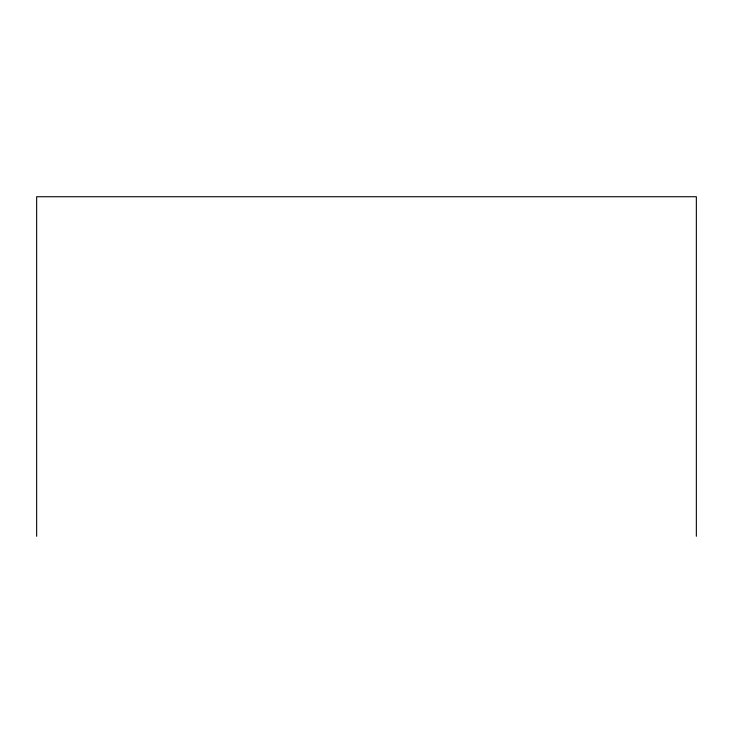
<?xml version="1.0" encoding="UTF-8"?>
<svg xmlns="http://www.w3.org/2000/svg" width="733" height="733" viewBox="0 0 733 733"><rect width="100%" height="100%" fill="white"/><g stroke="black" fill="none" stroke-linecap="round" stroke-linejoin="round"><path stroke-width="1.1" d="M696.35 536.272L696.35 196.728L36.65 196.728L36.65 536.272"/></g></svg>
